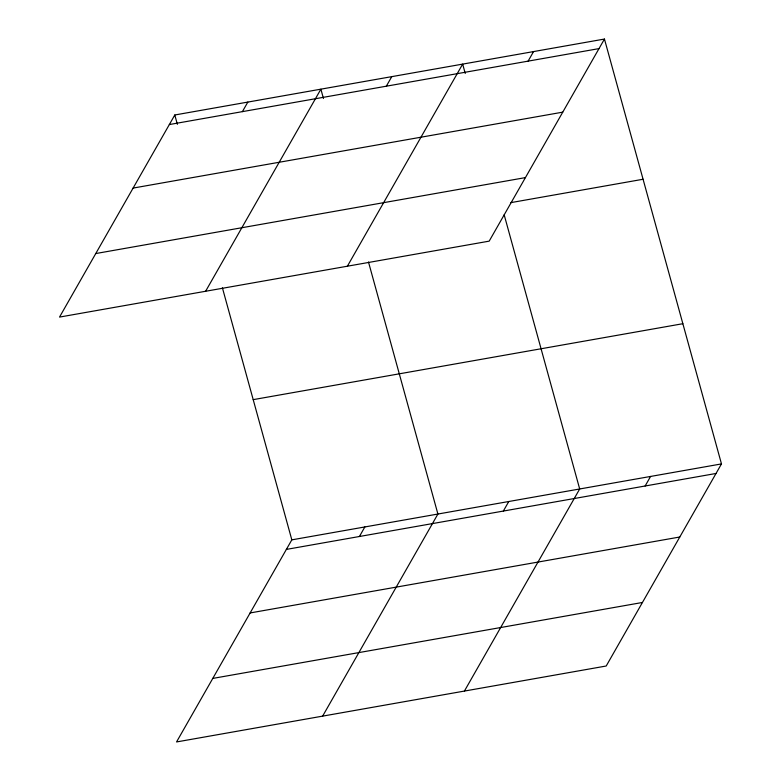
<?xml version="1.0" encoding="UTF-8"?>
<svg xmlns="http://www.w3.org/2000/svg" width="781" height="781" viewBox="0 0 781 781"><rect width="100%" height="100%" fill="white"/><g stroke="black" fill="none" stroke-linecap="round" stroke-linejoin="round"><path stroke-width="1.17" d="M174.798 114.992L59.522 317.086L489.179 241.144L604.455 39.05L174.798 114.992L177.375 124.335M242.383 111.644L247.841 102.077M205.608 291.264L320.884 89.171L323.451 98.513M386.322 86.203L391.769 76.645M347.389 266.204L462.664 64.11L465.242 73.453M528.102 61.143L533.56 51.585M222.4 287.818L291.821 539.856L176.545 741.95L606.202 666.008L721.478 463.914L604.455 39.05M359.406 536.508L364.864 526.941M322.631 716.128L437.907 514.035L368.486 261.996M503.345 511.067L508.792 501.5M464.412 691.068L579.687 488.974L504.175 214.804M645.126 486.007L650.583 476.439M169.35 124.55L598.998 48.607M133.102 188.084L562.759 112.152M95.77 253.552L525.418 177.609M510.901 202.621L643.066 179.259M253.2 399.647L682.858 323.705M291.821 539.856L721.478 463.914M286.363 549.414L716.021 473.471M250.125 612.948L679.782 537.006M212.793 678.416L642.441 602.473"/></g></svg>
